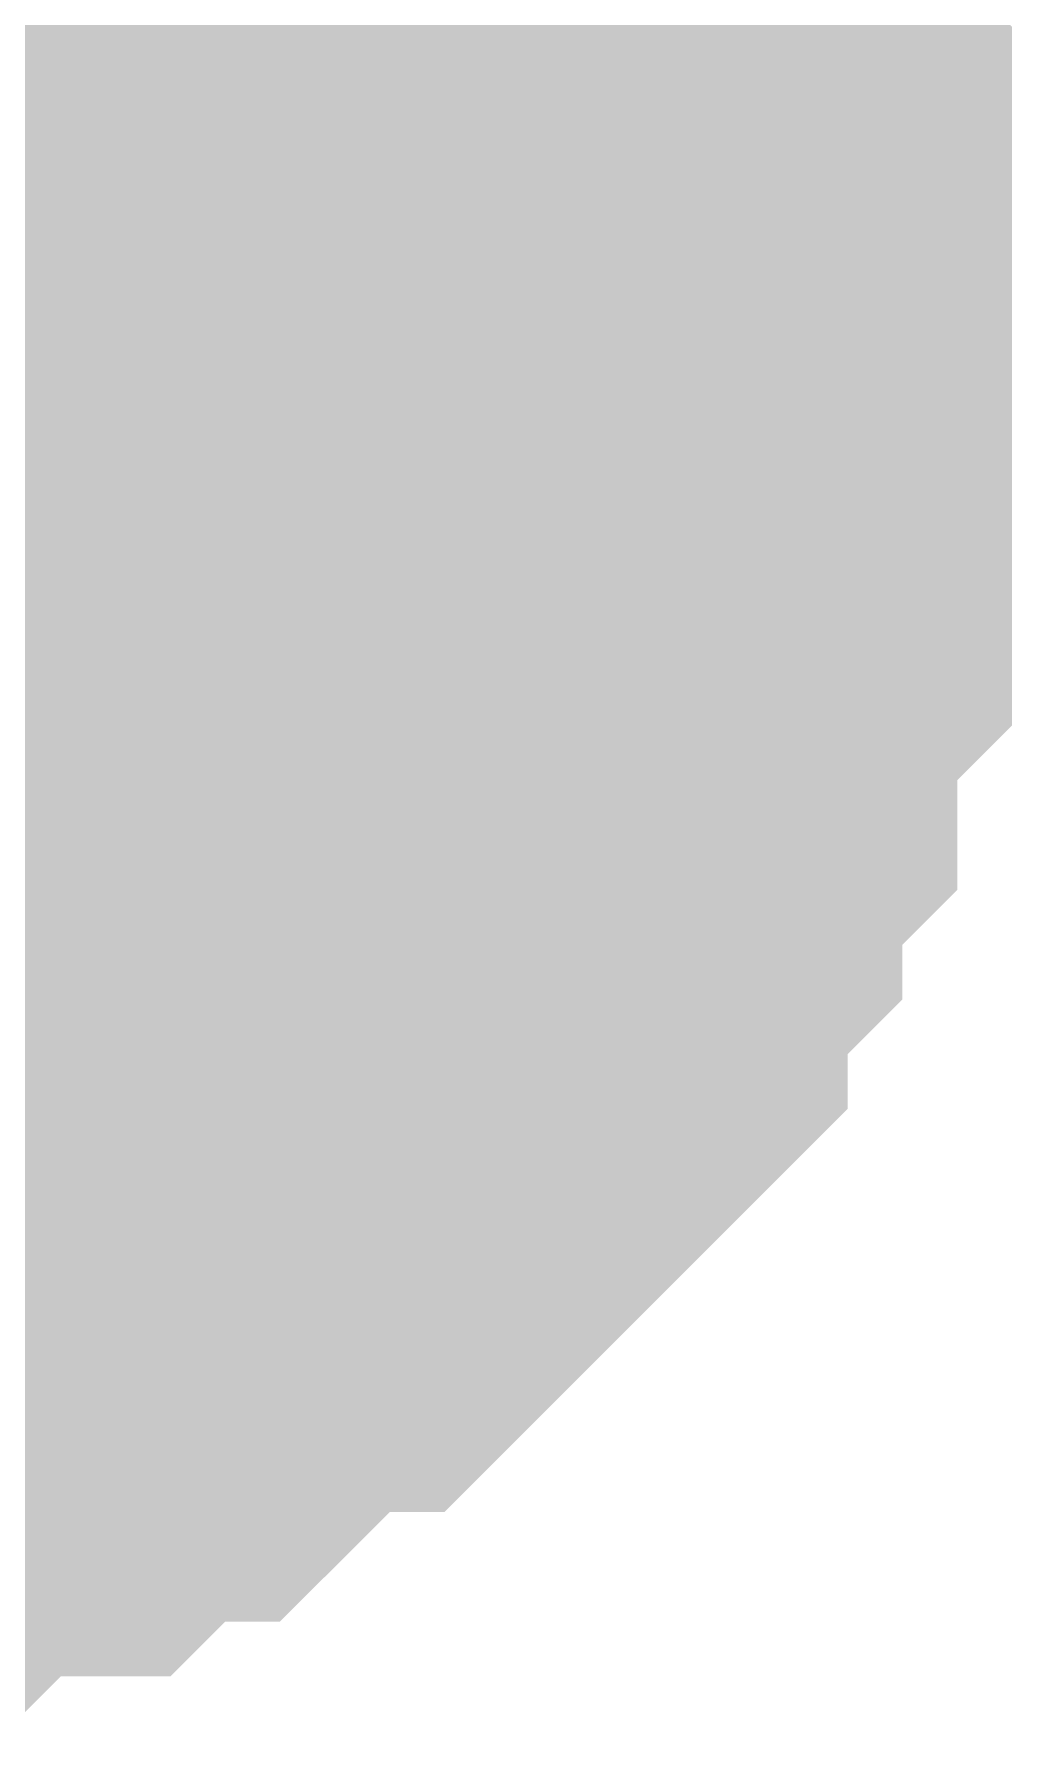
# Model space of a CAD drawing. Header units: inches. Extents: x 0 to 841, y 0 to 594.
# Drawn here: x 600.2 to 600.666, y 194.34 to 195.15 of the extents above; entities that cross this region are included whole.
import ezdxf

# ---------------------------------------------------------------- set-up
doc = ezdxf.new("R2010")
doc.units = ezdxf.units.IN
doc.layers.add('Sheet', color=255, linetype='Continuous')

msp = doc.modelspace()

# ---------------------------------------------------------------- linework, layer by layer
at = {"layer": 'Sheet'}
msp.add_lwpolyline([(599.74602, 195.00001, 0.508, 0.508, 1), (600.25402, 195.00001, 0.508, 0.508, 1)], format="xyseb", close=True, dxfattribs=at)
for points in [[(600.41191, 195.29984, 0.29972, 0.29972, 0), (600.43804, 195.27371, 0.29972, 0.29972, 0), (600.43804, 195.24758, 0.29972, 0.29972, 0), (600.46417, 195.24758, 0.29972, 0.29972, 0), (600.46417, 195.22145, 0.29972, 0.29972, 0), (600.46417, 195.19532, 0.29972, 0.29972, 0), (600.49031, 195.16919, 0.29972, 0.29972, 0), (600.49031, 195.14306, 0.29972, 0.29972, 0), (600.49031, 195.11693, 0.29972, 0.29972, 0), (600.51644, 195.0908, 0.29972, 0.29972, 0), (600.51644, 195.06467, 0.29972, 0.29972, 0), (600.51644, 195.03854, 0.29972, 0.29972, 0), (600.51644, 195.01241, 0.29972, 0.29972, 0), (600.51644, 194.98628, 0.29972, 0.29972, 0)], [(600.41191, 195.29984, 0.29972, 0.29972, 0), (600.43804, 195.27371, 0.29972, 0.29972, 0), (600.43804, 195.24758, 0.29972, 0.29972, 0), (600.46417, 195.24758, 0.29972, 0.29972, 0), (600.46417, 195.22145, 0.29972, 0.29972, 0), (600.46417, 195.19532, 0.29972, 0.29972, 0), (600.49031, 195.16919, 0.29972, 0.29972, 0), (600.49031, 195.14306, 0.29972, 0.29972, 0), (600.49031, 195.11693, 0.29972, 0.29972, 0), (600.51644, 195.0908, 0.29972, 0.29972, 0), (600.51644, 195.06467, 0.29972, 0.29972, 0), (600.51644, 195.03854, 0.29972, 0.29972, 0), (600.51644, 195.01241, 0.29972, 0.29972, 0), (600.51644, 194.98628, 0.29972, 0.29972, 0)], [(600.41191, 195.29984, 0.29972, 0.29972, 0), (600.43804, 195.27371, 0.29972, 0.29972, 0), (600.43804, 195.24758, 0.29972, 0.29972, 0), (600.46417, 195.24758, 0.29972, 0.29972, 0), (600.46417, 195.22145, 0.29972, 0.29972, 0), (600.46417, 195.19532, 0.29972, 0.29972, 0), (600.49031, 195.16919, 0.29972, 0.29972, 0), (600.49031, 195.14306, 0.29972, 0.29972, 0), (600.49031, 195.11693, 0.29972, 0.29972, 0), (600.51644, 195.0908, 0.29972, 0.29972, 0), (600.51644, 195.06467, 0.29972, 0.29972, 0), (600.51644, 195.03854, 0.29972, 0.29972, 0), (600.51644, 195.01241, 0.29972, 0.29972, 0), (600.51644, 194.98628, 0.29972, 0.29972, 0)], [(600.41191, 195.29984, 0.29972, 0.29972, 0), (600.43804, 195.27371, 0.29972, 0.29972, 0), (600.43804, 195.24758, 0.29972, 0.29972, 0), (600.46417, 195.24758, 0.29972, 0.29972, 0), (600.46417, 195.22145, 0.29972, 0.29972, 0), (600.46417, 195.19532, 0.29972, 0.29972, 0), (600.49031, 195.16919, 0.29972, 0.29972, 0), (600.49031, 195.14306, 0.29972, 0.29972, 0), (600.49031, 195.11693, 0.29972, 0.29972, 0), (600.51644, 195.0908, 0.29972, 0.29972, 0), (600.51644, 195.06467, 0.29972, 0.29972, 0), (600.51644, 195.03854, 0.29972, 0.29972, 0), (600.51644, 195.01241, 0.29972, 0.29972, 0), (600.51644, 194.98628, 0.29972, 0.29972, 0)], [(600.41191, 195.29984, 0.29972, 0.29972, 0), (600.43804, 195.27371, 0.29972, 0.29972, 0), (600.43804, 195.24758, 0.29972, 0.29972, 0), (600.46417, 195.24758, 0.29972, 0.29972, 0), (600.46417, 195.22145, 0.29972, 0.29972, 0), (600.46417, 195.19532, 0.29972, 0.29972, 0), (600.49031, 195.16919, 0.29972, 0.29972, 0), (600.49031, 195.14306, 0.29972, 0.29972, 0), (600.49031, 195.11693, 0.29972, 0.29972, 0), (600.51644, 195.0908, 0.29972, 0.29972, 0), (600.51644, 195.06467, 0.29972, 0.29972, 0), (600.51644, 195.03854, 0.29972, 0.29972, 0), (600.51644, 195.01241, 0.29972, 0.29972, 0), (600.51644, 194.98628, 0.29972, 0.29972, 0)], [(600.41191, 195.29984, 0.29972, 0.29972, 0), (600.43804, 195.27371, 0.29972, 0.29972, 0), (600.43804, 195.24758, 0.29972, 0.29972, 0), (600.46417, 195.24758, 0.29972, 0.29972, 0), (600.46417, 195.22145, 0.29972, 0.29972, 0), (600.46417, 195.19532, 0.29972, 0.29972, 0), (600.49031, 195.16919, 0.29972, 0.29972, 0), (600.49031, 195.14306, 0.29972, 0.29972, 0), (600.49031, 195.11693, 0.29972, 0.29972, 0), (600.51644, 195.0908, 0.29972, 0.29972, 0), (600.51644, 195.06467, 0.29972, 0.29972, 0), (600.51644, 195.03854, 0.29972, 0.29972, 0), (600.51644, 195.01241, 0.29972, 0.29972, 0), (600.51644, 194.98628, 0.29972, 0.29972, 0)], [(600.41191, 195.29984, 0.29972, 0.29972, 0), (600.43804, 195.27371, 0.29972, 0.29972, 0), (600.43804, 195.24758, 0.29972, 0.29972, 0), (600.46417, 195.24758, 0.29972, 0.29972, 0), (600.46417, 195.22145, 0.29972, 0.29972, 0), (600.46417, 195.19532, 0.29972, 0.29972, 0), (600.49031, 195.16919, 0.29972, 0.29972, 0), (600.49031, 195.14306, 0.29972, 0.29972, 0), (600.49031, 195.11693, 0.29972, 0.29972, 0), (600.51644, 195.0908, 0.29972, 0.29972, 0), (600.51644, 195.06467, 0.29972, 0.29972, 0), (600.51644, 195.03854, 0.29972, 0.29972, 0), (600.51644, 195.01241, 0.29972, 0.29972, 0), (600.51644, 194.98628, 0.29972, 0.29972, 0)], [(600.46417, 195.22145, 0.09906, 0.09906, 0), (600.46417, 195.19532, 0.09906, 0.09906, 0), (600.49031, 195.16919, 0.09906, 0.09906, 0), (600.49031, 195.14306, 0.09906, 0.09906, 0), (600.49031, 195.11693, 0.09906, 0.09906, 0), (600.51644, 195.0908, 0.09906, 0.09906, 0), (600.51644, 195.06467, 0.09906, 0.09906, 0), (600.51644, 195.03854, 0.09906, 0.09906, 0), (600.51644, 195.01241, 0.09906, 0.09906, 0), (600.51644, 194.98628, 0.09906, 0.09906, 0)], [(600.46417, 195.22145, 0.09906, 0.09906, 0), (600.46417, 195.19532, 0.09906, 0.09906, 0), (600.49031, 195.16919, 0.09906, 0.09906, 0), (600.49031, 195.14306, 0.09906, 0.09906, 0), (600.49031, 195.11693, 0.09906, 0.09906, 0), (600.51644, 195.0908, 0.09906, 0.09906, 0), (600.51644, 195.06467, 0.09906, 0.09906, 0), (600.51644, 195.03854, 0.09906, 0.09906, 0), (600.51644, 195.01241, 0.09906, 0.09906, 0), (600.51644, 194.98628, 0.09906, 0.09906, 0)], [(600.46417, 195.22145, 0.09906, 0.09906, 0), (600.46417, 195.19532, 0.09906, 0.09906, 0), (600.49031, 195.16919, 0.09906, 0.09906, 0), (600.49031, 195.14306, 0.09906, 0.09906, 0), (600.49031, 195.11693, 0.09906, 0.09906, 0), (600.51644, 195.0908, 0.09906, 0.09906, 0), (600.51644, 195.06467, 0.09906, 0.09906, 0), (600.51644, 195.03854, 0.09906, 0.09906, 0), (600.51644, 195.01241, 0.09906, 0.09906, 0), (600.51644, 194.98628, 0.09906, 0.09906, 0)], [(600.46417, 195.22145, 0.09906, 0.09906, 0), (600.46417, 195.19532, 0.09906, 0.09906, 0), (600.49031, 195.16919, 0.09906, 0.09906, 0), (600.49031, 195.14306, 0.09906, 0.09906, 0), (600.49031, 195.11693, 0.09906, 0.09906, 0), (600.51644, 195.0908, 0.09906, 0.09906, 0), (600.51644, 195.06467, 0.09906, 0.09906, 0), (600.51644, 195.03854, 0.09906, 0.09906, 0), (600.51644, 195.01241, 0.09906, 0.09906, 0), (600.51644, 194.98628, 0.09906, 0.09906, 0)], [(600.46417, 195.22145, 0.09906, 0.09906, 0), (600.46417, 195.19532, 0.09906, 0.09906, 0), (600.49031, 195.16919, 0.09906, 0.09906, 0), (600.49031, 195.14306, 0.09906, 0.09906, 0), (600.49031, 195.11693, 0.09906, 0.09906, 0), (600.51644, 195.0908, 0.09906, 0.09906, 0), (600.51644, 195.06467, 0.09906, 0.09906, 0), (600.51644, 195.03854, 0.09906, 0.09906, 0), (600.51644, 195.01241, 0.09906, 0.09906, 0), (600.51644, 194.98628, 0.09906, 0.09906, 0)], [(600.46417, 195.22145, 0.09906, 0.09906, 0), (600.46417, 195.19532, 0.09906, 0.09906, 0), (600.49031, 195.16919, 0.09906, 0.09906, 0), (600.49031, 195.14306, 0.09906, 0.09906, 0), (600.49031, 195.11693, 0.09906, 0.09906, 0), (600.51644, 195.0908, 0.09906, 0.09906, 0), (600.51644, 195.06467, 0.09906, 0.09906, 0), (600.51644, 195.03854, 0.09906, 0.09906, 0), (600.51644, 195.01241, 0.09906, 0.09906, 0), (600.51644, 194.98628, 0.09906, 0.09906, 0)], [(600.46417, 195.22145, 0.09906, 0.09906, 0), (600.46417, 195.19532, 0.09906, 0.09906, 0), (600.49031, 195.16919, 0.09906, 0.09906, 0), (600.49031, 195.14306, 0.09906, 0.09906, 0), (600.49031, 195.11693, 0.09906, 0.09906, 0), (600.51644, 195.0908, 0.09906, 0.09906, 0), (600.51644, 195.06467, 0.09906, 0.09906, 0), (600.51644, 195.03854, 0.09906, 0.09906, 0), (600.51644, 195.01241, 0.09906, 0.09906, 0), (600.51644, 194.98628, 0.09906, 0.09906, 0)], [(600.51644, 194.98628, 0.29972, 0.29972, 0), (600.51644, 194.96014, 0.29972, 0.29972, 0), (600.51644, 194.93401, 0.29972, 0.29972, 0), (600.51644, 194.90788, 0.29972, 0.29972, 0), (600.51644, 194.88175, 0.29972, 0.29972, 0), (600.49031, 194.85562, 0.29972, 0.29972, 0), (600.49031, 194.82949, 0.29972, 0.29972, 0), (600.49031, 194.80336, 0.29972, 0.29972, 0), (600.46417, 194.77723, 0.29972, 0.29972, 0), (600.46417, 194.77723, 0.29972, 0.29972, 0), (600.46417, 194.7511, 0.29972, 0.29972, 0), (600.43804, 194.72497, 0.29972, 0.29972, 0), (600.43804, 194.69884, 0.29972, 0.29972, 0), (600.41191, 194.67271, 0.29972, 0.29972, 0), (600.41191, 194.67271, 0.29972, 0.29972, 0), (600.38578, 194.64658, 0.29972, 0.29972, 0), (600.35965, 194.62045, 0.29972, 0.29972, 0), (600.35965, 194.62045, 0.29972, 0.29972, 0), (600.33352, 194.59432, 0.29972, 0.29972, 0), (600.30739, 194.59432, 0.29972, 0.29972, 0), (600.28126, 194.56819, 0.29972, 0.29972, 0), (600.28126, 194.56819, 0.29972, 0.29972, 0), (600.25513, 194.54206, 0.29972, 0.29972, 0), (600.229, 194.54206, 0.29972, 0.29972, 0), (600.20286, 194.51592, 0.29972, 0.29972, 0), (600.17673, 194.51592, 0.29972, 0.29972, 0), (600.1506, 194.51592, 0.29972, 0.29972, 0), (600.1506, 194.51592, 0.29972, 0.29972, 0), (600.12447, 194.48979, 0.29972, 0.29972, 0), (600.09834, 194.48979, 0.29972, 0.29972, 0), (600.07221, 194.48979, 0.29972, 0.29972, 0), (600.04608, 194.48979, 0.29972, 0.29972, 0)], [(600.51644, 194.98628, 0.29972, 0.29972, 0), (600.51644, 194.96014, 0.29972, 0.29972, 0), (600.51644, 194.93401, 0.29972, 0.29972, 0), (600.51644, 194.90788, 0.29972, 0.29972, 0), (600.51644, 194.88175, 0.29972, 0.29972, 0), (600.49031, 194.85562, 0.29972, 0.29972, 0), (600.49031, 194.82949, 0.29972, 0.29972, 0), (600.49031, 194.80336, 0.29972, 0.29972, 0), (600.46417, 194.77723, 0.29972, 0.29972, 0), (600.46417, 194.77723, 0.29972, 0.29972, 0), (600.46417, 194.7511, 0.29972, 0.29972, 0), (600.43804, 194.72497, 0.29972, 0.29972, 0), (600.43804, 194.69884, 0.29972, 0.29972, 0), (600.41191, 194.67271, 0.29972, 0.29972, 0), (600.41191, 194.67271, 0.29972, 0.29972, 0), (600.38578, 194.64658, 0.29972, 0.29972, 0), (600.35965, 194.62045, 0.29972, 0.29972, 0), (600.35965, 194.62045, 0.29972, 0.29972, 0), (600.33352, 194.59432, 0.29972, 0.29972, 0), (600.30739, 194.59432, 0.29972, 0.29972, 0), (600.28126, 194.56819, 0.29972, 0.29972, 0), (600.28126, 194.56819, 0.29972, 0.29972, 0), (600.25513, 194.54206, 0.29972, 0.29972, 0), (600.229, 194.54206, 0.29972, 0.29972, 0), (600.20286, 194.51592, 0.29972, 0.29972, 0), (600.17673, 194.51592, 0.29972, 0.29972, 0), (600.1506, 194.51592, 0.29972, 0.29972, 0), (600.1506, 194.51592, 0.29972, 0.29972, 0), (600.12447, 194.48979, 0.29972, 0.29972, 0), (600.09834, 194.48979, 0.29972, 0.29972, 0), (600.07221, 194.48979, 0.29972, 0.29972, 0), (600.04608, 194.48979, 0.29972, 0.29972, 0)], [(600.51644, 194.98628, 0.29972, 0.29972, 0), (600.51644, 194.96014, 0.29972, 0.29972, 0), (600.51644, 194.93401, 0.29972, 0.29972, 0), (600.51644, 194.90788, 0.29972, 0.29972, 0), (600.51644, 194.88175, 0.29972, 0.29972, 0), (600.49031, 194.85562, 0.29972, 0.29972, 0), (600.49031, 194.82949, 0.29972, 0.29972, 0), (600.49031, 194.80336, 0.29972, 0.29972, 0), (600.46417, 194.77723, 0.29972, 0.29972, 0), (600.46417, 194.77723, 0.29972, 0.29972, 0), (600.46417, 194.7511, 0.29972, 0.29972, 0), (600.43804, 194.72497, 0.29972, 0.29972, 0), (600.43804, 194.69884, 0.29972, 0.29972, 0), (600.41191, 194.67271, 0.29972, 0.29972, 0), (600.41191, 194.67271, 0.29972, 0.29972, 0), (600.38578, 194.64658, 0.29972, 0.29972, 0), (600.35965, 194.62045, 0.29972, 0.29972, 0), (600.35965, 194.62045, 0.29972, 0.29972, 0), (600.33352, 194.59432, 0.29972, 0.29972, 0), (600.30739, 194.59432, 0.29972, 0.29972, 0), (600.28126, 194.56819, 0.29972, 0.29972, 0), (600.28126, 194.56819, 0.29972, 0.29972, 0), (600.25513, 194.54206, 0.29972, 0.29972, 0), (600.229, 194.54206, 0.29972, 0.29972, 0), (600.20286, 194.51592, 0.29972, 0.29972, 0), (600.17673, 194.51592, 0.29972, 0.29972, 0), (600.1506, 194.51592, 0.29972, 0.29972, 0), (600.1506, 194.51592, 0.29972, 0.29972, 0), (600.12447, 194.48979, 0.29972, 0.29972, 0), (600.09834, 194.48979, 0.29972, 0.29972, 0), (600.07221, 194.48979, 0.29972, 0.29972, 0), (600.04608, 194.48979, 0.29972, 0.29972, 0)], [(600.51644, 194.98628, 0.29972, 0.29972, 0), (600.51644, 194.96014, 0.29972, 0.29972, 0), (600.51644, 194.93401, 0.29972, 0.29972, 0), (600.51644, 194.90788, 0.29972, 0.29972, 0), (600.51644, 194.88175, 0.29972, 0.29972, 0), (600.49031, 194.85562, 0.29972, 0.29972, 0), (600.49031, 194.82949, 0.29972, 0.29972, 0), (600.49031, 194.80336, 0.29972, 0.29972, 0), (600.46417, 194.77723, 0.29972, 0.29972, 0), (600.46417, 194.77723, 0.29972, 0.29972, 0), (600.46417, 194.7511, 0.29972, 0.29972, 0), (600.43804, 194.72497, 0.29972, 0.29972, 0), (600.43804, 194.69884, 0.29972, 0.29972, 0), (600.41191, 194.67271, 0.29972, 0.29972, 0), (600.41191, 194.67271, 0.29972, 0.29972, 0), (600.38578, 194.64658, 0.29972, 0.29972, 0), (600.35965, 194.62045, 0.29972, 0.29972, 0), (600.35965, 194.62045, 0.29972, 0.29972, 0), (600.33352, 194.59432, 0.29972, 0.29972, 0), (600.30739, 194.59432, 0.29972, 0.29972, 0), (600.28126, 194.56819, 0.29972, 0.29972, 0), (600.28126, 194.56819, 0.29972, 0.29972, 0), (600.25513, 194.54206, 0.29972, 0.29972, 0), (600.229, 194.54206, 0.29972, 0.29972, 0), (600.20286, 194.51592, 0.29972, 0.29972, 0), (600.17673, 194.51592, 0.29972, 0.29972, 0), (600.1506, 194.51592, 0.29972, 0.29972, 0), (600.1506, 194.51592, 0.29972, 0.29972, 0), (600.12447, 194.48979, 0.29972, 0.29972, 0), (600.09834, 194.48979, 0.29972, 0.29972, 0), (600.07221, 194.48979, 0.29972, 0.29972, 0), (600.04608, 194.48979, 0.29972, 0.29972, 0)], [(600.51644, 194.98628, 0.29972, 0.29972, 0), (600.51644, 194.96014, 0.29972, 0.29972, 0), (600.51644, 194.93401, 0.29972, 0.29972, 0), (600.51644, 194.90788, 0.29972, 0.29972, 0), (600.51644, 194.88175, 0.29972, 0.29972, 0), (600.49031, 194.85562, 0.29972, 0.29972, 0), (600.49031, 194.82949, 0.29972, 0.29972, 0), (600.49031, 194.80336, 0.29972, 0.29972, 0), (600.46417, 194.77723, 0.29972, 0.29972, 0), (600.46417, 194.77723, 0.29972, 0.29972, 0), (600.46417, 194.7511, 0.29972, 0.29972, 0), (600.43804, 194.72497, 0.29972, 0.29972, 0), (600.43804, 194.69884, 0.29972, 0.29972, 0), (600.41191, 194.67271, 0.29972, 0.29972, 0), (600.41191, 194.67271, 0.29972, 0.29972, 0), (600.38578, 194.64658, 0.29972, 0.29972, 0), (600.35965, 194.62045, 0.29972, 0.29972, 0), (600.35965, 194.62045, 0.29972, 0.29972, 0), (600.33352, 194.59432, 0.29972, 0.29972, 0), (600.30739, 194.59432, 0.29972, 0.29972, 0), (600.28126, 194.56819, 0.29972, 0.29972, 0), (600.28126, 194.56819, 0.29972, 0.29972, 0), (600.25513, 194.54206, 0.29972, 0.29972, 0), (600.229, 194.54206, 0.29972, 0.29972, 0), (600.20286, 194.51592, 0.29972, 0.29972, 0), (600.17673, 194.51592, 0.29972, 0.29972, 0), (600.1506, 194.51592, 0.29972, 0.29972, 0), (600.1506, 194.51592, 0.29972, 0.29972, 0), (600.12447, 194.48979, 0.29972, 0.29972, 0), (600.09834, 194.48979, 0.29972, 0.29972, 0), (600.07221, 194.48979, 0.29972, 0.29972, 0), (600.04608, 194.48979, 0.29972, 0.29972, 0)], [(600.51644, 194.98628, 0.29972, 0.29972, 0), (600.51644, 194.96014, 0.29972, 0.29972, 0), (600.51644, 194.93401, 0.29972, 0.29972, 0), (600.51644, 194.90788, 0.29972, 0.29972, 0), (600.51644, 194.88175, 0.29972, 0.29972, 0), (600.49031, 194.85562, 0.29972, 0.29972, 0), (600.49031, 194.82949, 0.29972, 0.29972, 0), (600.49031, 194.80336, 0.29972, 0.29972, 0), (600.46417, 194.77723, 0.29972, 0.29972, 0), (600.46417, 194.77723, 0.29972, 0.29972, 0), (600.46417, 194.7511, 0.29972, 0.29972, 0), (600.43804, 194.72497, 0.29972, 0.29972, 0), (600.43804, 194.69884, 0.29972, 0.29972, 0), (600.41191, 194.67271, 0.29972, 0.29972, 0), (600.41191, 194.67271, 0.29972, 0.29972, 0), (600.38578, 194.64658, 0.29972, 0.29972, 0), (600.35965, 194.62045, 0.29972, 0.29972, 0), (600.35965, 194.62045, 0.29972, 0.29972, 0), (600.33352, 194.59432, 0.29972, 0.29972, 0), (600.30739, 194.59432, 0.29972, 0.29972, 0), (600.28126, 194.56819, 0.29972, 0.29972, 0), (600.28126, 194.56819, 0.29972, 0.29972, 0), (600.25513, 194.54206, 0.29972, 0.29972, 0), (600.229, 194.54206, 0.29972, 0.29972, 0), (600.20286, 194.51592, 0.29972, 0.29972, 0), (600.17673, 194.51592, 0.29972, 0.29972, 0), (600.1506, 194.51592, 0.29972, 0.29972, 0), (600.1506, 194.51592, 0.29972, 0.29972, 0), (600.12447, 194.48979, 0.29972, 0.29972, 0), (600.09834, 194.48979, 0.29972, 0.29972, 0), (600.07221, 194.48979, 0.29972, 0.29972, 0), (600.04608, 194.48979, 0.29972, 0.29972, 0)], [(600.51644, 194.98628, 0.29972, 0.29972, 0), (600.51644, 194.96014, 0.29972, 0.29972, 0), (600.51644, 194.93401, 0.29972, 0.29972, 0), (600.51644, 194.90788, 0.29972, 0.29972, 0), (600.51644, 194.88175, 0.29972, 0.29972, 0), (600.49031, 194.85562, 0.29972, 0.29972, 0), (600.49031, 194.82949, 0.29972, 0.29972, 0), (600.49031, 194.80336, 0.29972, 0.29972, 0), (600.46417, 194.77723, 0.29972, 0.29972, 0), (600.46417, 194.77723, 0.29972, 0.29972, 0), (600.46417, 194.7511, 0.29972, 0.29972, 0), (600.43804, 194.72497, 0.29972, 0.29972, 0), (600.43804, 194.69884, 0.29972, 0.29972, 0), (600.41191, 194.67271, 0.29972, 0.29972, 0), (600.41191, 194.67271, 0.29972, 0.29972, 0), (600.38578, 194.64658, 0.29972, 0.29972, 0), (600.35965, 194.62045, 0.29972, 0.29972, 0), (600.35965, 194.62045, 0.29972, 0.29972, 0), (600.33352, 194.59432, 0.29972, 0.29972, 0), (600.30739, 194.59432, 0.29972, 0.29972, 0), (600.28126, 194.56819, 0.29972, 0.29972, 0), (600.28126, 194.56819, 0.29972, 0.29972, 0), (600.25513, 194.54206, 0.29972, 0.29972, 0), (600.229, 194.54206, 0.29972, 0.29972, 0), (600.20286, 194.51592, 0.29972, 0.29972, 0), (600.17673, 194.51592, 0.29972, 0.29972, 0), (600.1506, 194.51592, 0.29972, 0.29972, 0), (600.1506, 194.51592, 0.29972, 0.29972, 0), (600.12447, 194.48979, 0.29972, 0.29972, 0), (600.09834, 194.48979, 0.29972, 0.29972, 0), (600.07221, 194.48979, 0.29972, 0.29972, 0), (600.04608, 194.48979, 0.29972, 0.29972, 0)], [(600.51644, 194.98628, 0.29972, 0.29972, 0), (600.51644, 194.98628, 0.29972, 0.29972, 0), (600.51644, 194.98628, 0.29972, 0.29972, 0), (600.51644, 194.98628, 0.29972, 0.29972, 0), (600.51644, 194.98628, 0.29972, 0.29972, 0), (600.51644, 194.98628, 0.29972, 0.29972, 0), (600.51644, 194.98628, 0.29972, 0.29972, 0), (600.51644, 194.98628, 0.29972, 0.29972, 0), (600.51644, 194.98628, 0.29972, 0.29972, 0), (600.51644, 194.98628, 0.29972, 0.29972, 0), (600.51644, 194.98628, 0.29972, 0.29972, 0), (600.51644, 194.98628, 0.29972, 0.29972, 0), (600.51644, 194.98628, 0.29972, 0.29972, 0), (600.51644, 194.98628, 0.29972, 0.29972, 0), (600.51644, 194.98628, 0.29972, 0.29972, 0), (600.51644, 194.98628, 0.29972, 0.29972, 0), (600.51644, 194.98628, 0.29972, 0.29972, 0), (600.51644, 194.98628, 0.29972, 0.29972, 0), (600.51644, 194.98628, 0.29972, 0.29972, 0), (600.51644, 194.98628, 0.29972, 0.29972, 0), (600.51644, 194.98628, 0.29972, 0.29972, 0), (600.51644, 194.98628, 0.29972, 0.29972, 0), (600.51644, 194.98628, 0.29972, 0.29972, 0), (600.51644, 194.98628, 0.29972, 0.29972, 0), (600.51644, 194.98628, 0.29972, 0.29972, 0), (600.51644, 194.98628, 0.29972, 0.29972, 0), (600.51644, 194.98628, 0.29972, 0.29972, 0), (600.51644, 194.98628, 0.29972, 0.29972, 0), (600.51644, 194.98628, 0.29972, 0.29972, 0), (600.51644, 194.98628, 0.29972, 0.29972, 0), (600.51644, 194.98628, 0.29972, 0.29972, 0), (600.51644, 194.98628, 0.29972, 0.29972, 0), (600.51644, 194.98628, 0.29972, 0.29972, 0)], [(600.51644, 194.98628, 0.29972, 0.29972, 0), (600.51644, 194.98628, 0.29972, 0.29972, 0)], [(600.51644, 194.98628, 0.29972, 0.29972, 0), (600.51644, 194.98628, 0.29972, 0.29972, 0), (600.51644, 194.98628, 0.29972, 0.29972, 0), (600.51644, 194.98628, 0.29972, 0.29972, 0), (600.51644, 194.98628, 0.29972, 0.29972, 0), (600.51644, 194.98628, 0.29972, 0.29972, 0), (600.51644, 194.98628, 0.29972, 0.29972, 0), (600.51644, 194.98628, 0.29972, 0.29972, 0), (600.51644, 194.98628, 0.29972, 0.29972, 0), (600.51644, 194.98628, 0.29972, 0.29972, 0), (600.51644, 194.98628, 0.29972, 0.29972, 0), (600.51644, 194.98628, 0.29972, 0.29972, 0), (600.51644, 194.98628, 0.29972, 0.29972, 0), (600.51644, 194.98628, 0.29972, 0.29972, 0), (600.51644, 194.98628, 0.29972, 0.29972, 0), (600.51644, 194.98628, 0.29972, 0.29972, 0), (600.51644, 194.98628, 0.29972, 0.29972, 0), (600.51644, 194.98628, 0.29972, 0.29972, 0), (600.51644, 194.98628, 0.29972, 0.29972, 0), (600.51644, 194.98628, 0.29972, 0.29972, 0), (600.51644, 194.98628, 0.29972, 0.29972, 0), (600.51644, 194.98628, 0.29972, 0.29972, 0), (600.51644, 194.98628, 0.29972, 0.29972, 0), (600.51644, 194.98628, 0.29972, 0.29972, 0), (600.51644, 194.98628, 0.29972, 0.29972, 0), (600.51644, 194.98628, 0.29972, 0.29972, 0), (600.51644, 194.98628, 0.29972, 0.29972, 0), (600.51644, 194.98628, 0.29972, 0.29972, 0), (600.51644, 194.98628, 0.29972, 0.29972, 0), (600.51644, 194.98628, 0.29972, 0.29972, 0), (600.51644, 194.98628, 0.29972, 0.29972, 0), (600.51644, 194.98628, 0.29972, 0.29972, 0), (600.51644, 194.98628, 0.29972, 0.29972, 0)], [(600.51644, 194.98628, 0.29972, 0.29972, 0), (600.51644, 194.98628, 0.29972, 0.29972, 0)], [(600.51644, 194.98628, 0.29972, 0.29972, 0), (600.51644, 194.98628, 0.29972, 0.29972, 0), (600.51644, 194.98628, 0.29972, 0.29972, 0), (600.51644, 194.98628, 0.29972, 0.29972, 0), (600.51644, 194.98628, 0.29972, 0.29972, 0), (600.51644, 194.98628, 0.29972, 0.29972, 0), (600.51644, 194.98628, 0.29972, 0.29972, 0), (600.51644, 194.98628, 0.29972, 0.29972, 0), (600.51644, 194.98628, 0.29972, 0.29972, 0), (600.51644, 194.98628, 0.29972, 0.29972, 0), (600.51644, 194.98628, 0.29972, 0.29972, 0), (600.51644, 194.98628, 0.29972, 0.29972, 0), (600.51644, 194.98628, 0.29972, 0.29972, 0), (600.51644, 194.98628, 0.29972, 0.29972, 0), (600.51644, 194.98628, 0.29972, 0.29972, 0), (600.51644, 194.98628, 0.29972, 0.29972, 0), (600.51644, 194.98628, 0.29972, 0.29972, 0), (600.51644, 194.98628, 0.29972, 0.29972, 0), (600.51644, 194.98628, 0.29972, 0.29972, 0), (600.51644, 194.98628, 0.29972, 0.29972, 0), (600.51644, 194.98628, 0.29972, 0.29972, 0), (600.51644, 194.98628, 0.29972, 0.29972, 0), (600.51644, 194.98628, 0.29972, 0.29972, 0), (600.51644, 194.98628, 0.29972, 0.29972, 0), (600.51644, 194.98628, 0.29972, 0.29972, 0), (600.51644, 194.98628, 0.29972, 0.29972, 0), (600.51644, 194.98628, 0.29972, 0.29972, 0), (600.51644, 194.98628, 0.29972, 0.29972, 0), (600.51644, 194.98628, 0.29972, 0.29972, 0), (600.51644, 194.98628, 0.29972, 0.29972, 0), (600.51644, 194.98628, 0.29972, 0.29972, 0), (600.51644, 194.98628, 0.29972, 0.29972, 0), (600.51644, 194.98628, 0.29972, 0.29972, 0)], [(600.51644, 194.98628, 0.29972, 0.29972, 0), (600.51644, 194.98628, 0.29972, 0.29972, 0)], [(600.51644, 194.98628, 0.29972, 0.29972, 0), (600.51644, 194.98628, 0.29972, 0.29972, 0), (600.51644, 194.98628, 0.29972, 0.29972, 0), (600.51644, 194.98628, 0.29972, 0.29972, 0), (600.51644, 194.98628, 0.29972, 0.29972, 0), (600.51644, 194.98628, 0.29972, 0.29972, 0), (600.51644, 194.98628, 0.29972, 0.29972, 0), (600.51644, 194.98628, 0.29972, 0.29972, 0), (600.51644, 194.98628, 0.29972, 0.29972, 0), (600.51644, 194.98628, 0.29972, 0.29972, 0), (600.51644, 194.98628, 0.29972, 0.29972, 0), (600.51644, 194.98628, 0.29972, 0.29972, 0), (600.51644, 194.98628, 0.29972, 0.29972, 0), (600.51644, 194.98628, 0.29972, 0.29972, 0), (600.51644, 194.98628, 0.29972, 0.29972, 0), (600.51644, 194.98628, 0.29972, 0.29972, 0), (600.51644, 194.98628, 0.29972, 0.29972, 0), (600.51644, 194.98628, 0.29972, 0.29972, 0), (600.51644, 194.98628, 0.29972, 0.29972, 0), (600.51644, 194.98628, 0.29972, 0.29972, 0), (600.51644, 194.98628, 0.29972, 0.29972, 0), (600.51644, 194.98628, 0.29972, 0.29972, 0), (600.51644, 194.98628, 0.29972, 0.29972, 0), (600.51644, 194.98628, 0.29972, 0.29972, 0), (600.51644, 194.98628, 0.29972, 0.29972, 0), (600.51644, 194.98628, 0.29972, 0.29972, 0), (600.51644, 194.98628, 0.29972, 0.29972, 0), (600.51644, 194.98628, 0.29972, 0.29972, 0), (600.51644, 194.98628, 0.29972, 0.29972, 0), (600.51644, 194.98628, 0.29972, 0.29972, 0), (600.51644, 194.98628, 0.29972, 0.29972, 0), (600.51644, 194.98628, 0.29972, 0.29972, 0), (600.51644, 194.98628, 0.29972, 0.29972, 0)], [(600.51644, 194.98628, 0.29972, 0.29972, 0), (600.51644, 194.98628, 0.29972, 0.29972, 0)], [(600.51644, 194.98628, 0.29972, 0.29972, 0), (600.51644, 194.98628, 0.29972, 0.29972, 0), (600.51644, 194.98628, 0.29972, 0.29972, 0), (600.51644, 194.98628, 0.29972, 0.29972, 0), (600.51644, 194.98628, 0.29972, 0.29972, 0), (600.51644, 194.98628, 0.29972, 0.29972, 0), (600.51644, 194.98628, 0.29972, 0.29972, 0), (600.51644, 194.98628, 0.29972, 0.29972, 0), (600.51644, 194.98628, 0.29972, 0.29972, 0), (600.51644, 194.98628, 0.29972, 0.29972, 0), (600.51644, 194.98628, 0.29972, 0.29972, 0), (600.51644, 194.98628, 0.29972, 0.29972, 0), (600.51644, 194.98628, 0.29972, 0.29972, 0), (600.51644, 194.98628, 0.29972, 0.29972, 0), (600.51644, 194.98628, 0.29972, 0.29972, 0), (600.51644, 194.98628, 0.29972, 0.29972, 0), (600.51644, 194.98628, 0.29972, 0.29972, 0), (600.51644, 194.98628, 0.29972, 0.29972, 0), (600.51644, 194.98628, 0.29972, 0.29972, 0), (600.51644, 194.98628, 0.29972, 0.29972, 0), (600.51644, 194.98628, 0.29972, 0.29972, 0), (600.51644, 194.98628, 0.29972, 0.29972, 0), (600.51644, 194.98628, 0.29972, 0.29972, 0), (600.51644, 194.98628, 0.29972, 0.29972, 0), (600.51644, 194.98628, 0.29972, 0.29972, 0), (600.51644, 194.98628, 0.29972, 0.29972, 0), (600.51644, 194.98628, 0.29972, 0.29972, 0), (600.51644, 194.98628, 0.29972, 0.29972, 0), (600.51644, 194.98628, 0.29972, 0.29972, 0), (600.51644, 194.98628, 0.29972, 0.29972, 0), (600.51644, 194.98628, 0.29972, 0.29972, 0), (600.51644, 194.98628, 0.29972, 0.29972, 0), (600.51644, 194.98628, 0.29972, 0.29972, 0)], [(600.51644, 194.98628, 0.29972, 0.29972, 0), (600.51644, 194.98628, 0.29972, 0.29972, 0)], [(600.51644, 194.98628, 0.29972, 0.29972, 0), (600.51644, 194.98628, 0.29972, 0.29972, 0), (600.51644, 194.98628, 0.29972, 0.29972, 0), (600.51644, 194.98628, 0.29972, 0.29972, 0), (600.51644, 194.98628, 0.29972, 0.29972, 0), (600.51644, 194.98628, 0.29972, 0.29972, 0), (600.51644, 194.98628, 0.29972, 0.29972, 0), (600.51644, 194.98628, 0.29972, 0.29972, 0), (600.51644, 194.98628, 0.29972, 0.29972, 0), (600.51644, 194.98628, 0.29972, 0.29972, 0), (600.51644, 194.98628, 0.29972, 0.29972, 0), (600.51644, 194.98628, 0.29972, 0.29972, 0), (600.51644, 194.98628, 0.29972, 0.29972, 0), (600.51644, 194.98628, 0.29972, 0.29972, 0), (600.51644, 194.98628, 0.29972, 0.29972, 0), (600.51644, 194.98628, 0.29972, 0.29972, 0), (600.51644, 194.98628, 0.29972, 0.29972, 0), (600.51644, 194.98628, 0.29972, 0.29972, 0), (600.51644, 194.98628, 0.29972, 0.29972, 0), (600.51644, 194.98628, 0.29972, 0.29972, 0), (600.51644, 194.98628, 0.29972, 0.29972, 0), (600.51644, 194.98628, 0.29972, 0.29972, 0), (600.51644, 194.98628, 0.29972, 0.29972, 0), (600.51644, 194.98628, 0.29972, 0.29972, 0), (600.51644, 194.98628, 0.29972, 0.29972, 0), (600.51644, 194.98628, 0.29972, 0.29972, 0), (600.51644, 194.98628, 0.29972, 0.29972, 0), (600.51644, 194.98628, 0.29972, 0.29972, 0), (600.51644, 194.98628, 0.29972, 0.29972, 0), (600.51644, 194.98628, 0.29972, 0.29972, 0), (600.51644, 194.98628, 0.29972, 0.29972, 0), (600.51644, 194.98628, 0.29972, 0.29972, 0), (600.51644, 194.98628, 0.29972, 0.29972, 0)], [(600.51644, 194.98628, 0.29972, 0.29972, 0), (600.51644, 194.98628, 0.29972, 0.29972, 0)], [(600.51644, 194.98628, 0.29972, 0.29972, 0), (600.51644, 194.98628, 0.29972, 0.29972, 0), (600.51644, 194.98628, 0.29972, 0.29972, 0), (600.51644, 194.98628, 0.29972, 0.29972, 0), (600.51644, 194.98628, 0.29972, 0.29972, 0), (600.51644, 194.98628, 0.29972, 0.29972, 0), (600.51644, 194.98628, 0.29972, 0.29972, 0), (600.51644, 194.98628, 0.29972, 0.29972, 0), (600.51644, 194.98628, 0.29972, 0.29972, 0), (600.51644, 194.98628, 0.29972, 0.29972, 0), (600.51644, 194.98628, 0.29972, 0.29972, 0), (600.51644, 194.98628, 0.29972, 0.29972, 0), (600.51644, 194.98628, 0.29972, 0.29972, 0), (600.51644, 194.98628, 0.29972, 0.29972, 0), (600.51644, 194.98628, 0.29972, 0.29972, 0), (600.51644, 194.98628, 0.29972, 0.29972, 0), (600.51644, 194.98628, 0.29972, 0.29972, 0), (600.51644, 194.98628, 0.29972, 0.29972, 0), (600.51644, 194.98628, 0.29972, 0.29972, 0), (600.51644, 194.98628, 0.29972, 0.29972, 0), (600.51644, 194.98628, 0.29972, 0.29972, 0), (600.51644, 194.98628, 0.29972, 0.29972, 0), (600.51644, 194.98628, 0.29972, 0.29972, 0), (600.51644, 194.98628, 0.29972, 0.29972, 0), (600.51644, 194.98628, 0.29972, 0.29972, 0), (600.51644, 194.98628, 0.29972, 0.29972, 0), (600.51644, 194.98628, 0.29972, 0.29972, 0), (600.51644, 194.98628, 0.29972, 0.29972, 0), (600.51644, 194.98628, 0.29972, 0.29972, 0), (600.51644, 194.98628, 0.29972, 0.29972, 0), (600.51644, 194.98628, 0.29972, 0.29972, 0), (600.51644, 194.98628, 0.29972, 0.29972, 0), (600.51644, 194.98628, 0.29972, 0.29972, 0)], [(600.51644, 194.98628, 0.29972, 0.29972, 0), (600.51644, 194.98628, 0.29972, 0.29972, 0)], [(600.51644, 194.98628, 0.09906, 0.09906, 0), (600.51644, 194.96014, 0.09906, 0.09906, 0), (600.51644, 194.93401, 0.09906, 0.09906, 0), (600.51644, 194.90788, 0.09906, 0.09906, 0), (600.51644, 194.88175, 0.09906, 0.09906, 0), (600.49031, 194.85562, 0.09906, 0.09906, 0), (600.49031, 194.82949, 0.09906, 0.09906, 0), (600.49031, 194.80336, 0.09906, 0.09906, 0), (600.46417, 194.77723, 0.09906, 0.09906, 0), (600.46417, 194.77723, 0.09906, 0.09906, 0), (600.46417, 194.7511, 0.09906, 0.09906, 0), (600.43804, 194.72497, 0.09906, 0.09906, 0), (600.43804, 194.69884, 0.09906, 0.09906, 0), (600.41191, 194.67271, 0.09906, 0.09906, 0), (600.41191, 194.67271, 0.09906, 0.09906, 0), (600.38578, 194.64658, 0.09906, 0.09906, 0), (600.35965, 194.62045, 0.09906, 0.09906, 0), (600.35965, 194.62045, 0.09906, 0.09906, 0), (600.33352, 194.59432, 0.09906, 0.09906, 0), (600.30739, 194.59432, 0.09906, 0.09906, 0), (600.28126, 194.56819, 0.09906, 0.09906, 0), (600.28126, 194.56819, 0.09906, 0.09906, 0), (600.25513, 194.54206, 0.09906, 0.09906, 0), (600.229, 194.54206, 0.09906, 0.09906, 0), (600.20286, 194.51592, 0.09906, 0.09906, 0), (600.17673, 194.51592, 0.09906, 0.09906, 0), (600.1506, 194.51592, 0.09906, 0.09906, 0), (600.1506, 194.51592, 0.09906, 0.09906, 0), (600.12447, 194.48979, 0.09906, 0.09906, 0)], [(600.51644, 194.98628, 0.09906, 0.09906, 0), (600.51644, 194.96014, 0.09906, 0.09906, 0), (600.51644, 194.93401, 0.09906, 0.09906, 0), (600.51644, 194.90788, 0.09906, 0.09906, 0), (600.51644, 194.88175, 0.09906, 0.09906, 0), (600.49031, 194.85562, 0.09906, 0.09906, 0), (600.49031, 194.82949, 0.09906, 0.09906, 0), (600.49031, 194.80336, 0.09906, 0.09906, 0), (600.46417, 194.77723, 0.09906, 0.09906, 0), (600.46417, 194.77723, 0.09906, 0.09906, 0), (600.46417, 194.7511, 0.09906, 0.09906, 0), (600.43804, 194.72497, 0.09906, 0.09906, 0), (600.43804, 194.69884, 0.09906, 0.09906, 0), (600.41191, 194.67271, 0.09906, 0.09906, 0), (600.41191, 194.67271, 0.09906, 0.09906, 0), (600.38578, 194.64658, 0.09906, 0.09906, 0), (600.35965, 194.62045, 0.09906, 0.09906, 0), (600.35965, 194.62045, 0.09906, 0.09906, 0), (600.33352, 194.59432, 0.09906, 0.09906, 0), (600.30739, 194.59432, 0.09906, 0.09906, 0), (600.28126, 194.56819, 0.09906, 0.09906, 0), (600.28126, 194.56819, 0.09906, 0.09906, 0), (600.25513, 194.54206, 0.09906, 0.09906, 0), (600.229, 194.54206, 0.09906, 0.09906, 0), (600.20286, 194.51592, 0.09906, 0.09906, 0), (600.17673, 194.51592, 0.09906, 0.09906, 0), (600.1506, 194.51592, 0.09906, 0.09906, 0), (600.1506, 194.51592, 0.09906, 0.09906, 0), (600.12447, 194.48979, 0.09906, 0.09906, 0)], [(600.51644, 194.98628, 0.09906, 0.09906, 0), (600.51644, 194.96014, 0.09906, 0.09906, 0), (600.51644, 194.93401, 0.09906, 0.09906, 0), (600.51644, 194.90788, 0.09906, 0.09906, 0), (600.51644, 194.88175, 0.09906, 0.09906, 0), (600.49031, 194.85562, 0.09906, 0.09906, 0), (600.49031, 194.82949, 0.09906, 0.09906, 0), (600.49031, 194.80336, 0.09906, 0.09906, 0), (600.46417, 194.77723, 0.09906, 0.09906, 0), (600.46417, 194.77723, 0.09906, 0.09906, 0), (600.46417, 194.7511, 0.09906, 0.09906, 0), (600.43804, 194.72497, 0.09906, 0.09906, 0), (600.43804, 194.69884, 0.09906, 0.09906, 0), (600.41191, 194.67271, 0.09906, 0.09906, 0), (600.41191, 194.67271, 0.09906, 0.09906, 0), (600.38578, 194.64658, 0.09906, 0.09906, 0), (600.35965, 194.62045, 0.09906, 0.09906, 0), (600.35965, 194.62045, 0.09906, 0.09906, 0), (600.33352, 194.59432, 0.09906, 0.09906, 0), (600.30739, 194.59432, 0.09906, 0.09906, 0), (600.28126, 194.56819, 0.09906, 0.09906, 0), (600.28126, 194.56819, 0.09906, 0.09906, 0), (600.25513, 194.54206, 0.09906, 0.09906, 0), (600.229, 194.54206, 0.09906, 0.09906, 0), (600.20286, 194.51592, 0.09906, 0.09906, 0), (600.17673, 194.51592, 0.09906, 0.09906, 0), (600.1506, 194.51592, 0.09906, 0.09906, 0), (600.1506, 194.51592, 0.09906, 0.09906, 0), (600.12447, 194.48979, 0.09906, 0.09906, 0)], [(600.51644, 194.98628, 0.09906, 0.09906, 0), (600.51644, 194.96014, 0.09906, 0.09906, 0), (600.51644, 194.93401, 0.09906, 0.09906, 0), (600.51644, 194.90788, 0.09906, 0.09906, 0), (600.51644, 194.88175, 0.09906, 0.09906, 0), (600.49031, 194.85562, 0.09906, 0.09906, 0), (600.49031, 194.82949, 0.09906, 0.09906, 0), (600.49031, 194.80336, 0.09906, 0.09906, 0), (600.46417, 194.77723, 0.09906, 0.09906, 0), (600.46417, 194.77723, 0.09906, 0.09906, 0), (600.46417, 194.7511, 0.09906, 0.09906, 0), (600.43804, 194.72497, 0.09906, 0.09906, 0), (600.43804, 194.69884, 0.09906, 0.09906, 0), (600.41191, 194.67271, 0.09906, 0.09906, 0), (600.41191, 194.67271, 0.09906, 0.09906, 0), (600.38578, 194.64658, 0.09906, 0.09906, 0), (600.35965, 194.62045, 0.09906, 0.09906, 0), (600.35965, 194.62045, 0.09906, 0.09906, 0), (600.33352, 194.59432, 0.09906, 0.09906, 0), (600.30739, 194.59432, 0.09906, 0.09906, 0), (600.28126, 194.56819, 0.09906, 0.09906, 0), (600.28126, 194.56819, 0.09906, 0.09906, 0), (600.25513, 194.54206, 0.09906, 0.09906, 0), (600.229, 194.54206, 0.09906, 0.09906, 0), (600.20286, 194.51592, 0.09906, 0.09906, 0), (600.17673, 194.51592, 0.09906, 0.09906, 0), (600.1506, 194.51592, 0.09906, 0.09906, 0), (600.1506, 194.51592, 0.09906, 0.09906, 0), (600.12447, 194.48979, 0.09906, 0.09906, 0)], [(600.51644, 194.98628, 0.09906, 0.09906, 0), (600.51644, 194.96014, 0.09906, 0.09906, 0), (600.51644, 194.93401, 0.09906, 0.09906, 0), (600.51644, 194.90788, 0.09906, 0.09906, 0), (600.51644, 194.88175, 0.09906, 0.09906, 0), (600.49031, 194.85562, 0.09906, 0.09906, 0), (600.49031, 194.82949, 0.09906, 0.09906, 0), (600.49031, 194.80336, 0.09906, 0.09906, 0), (600.46417, 194.77723, 0.09906, 0.09906, 0), (600.46417, 194.77723, 0.09906, 0.09906, 0), (600.46417, 194.7511, 0.09906, 0.09906, 0), (600.43804, 194.72497, 0.09906, 0.09906, 0), (600.43804, 194.69884, 0.09906, 0.09906, 0), (600.41191, 194.67271, 0.09906, 0.09906, 0), (600.41191, 194.67271, 0.09906, 0.09906, 0), (600.38578, 194.64658, 0.09906, 0.09906, 0), (600.35965, 194.62045, 0.09906, 0.09906, 0), (600.35965, 194.62045, 0.09906, 0.09906, 0), (600.33352, 194.59432, 0.09906, 0.09906, 0), (600.30739, 194.59432, 0.09906, 0.09906, 0), (600.28126, 194.56819, 0.09906, 0.09906, 0), (600.28126, 194.56819, 0.09906, 0.09906, 0), (600.25513, 194.54206, 0.09906, 0.09906, 0), (600.229, 194.54206, 0.09906, 0.09906, 0), (600.20286, 194.51592, 0.09906, 0.09906, 0), (600.17673, 194.51592, 0.09906, 0.09906, 0), (600.1506, 194.51592, 0.09906, 0.09906, 0), (600.1506, 194.51592, 0.09906, 0.09906, 0), (600.12447, 194.48979, 0.09906, 0.09906, 0)], [(600.51644, 194.98628, 0.09906, 0.09906, 0), (600.51644, 194.96014, 0.09906, 0.09906, 0), (600.51644, 194.93401, 0.09906, 0.09906, 0), (600.51644, 194.90788, 0.09906, 0.09906, 0), (600.51644, 194.88175, 0.09906, 0.09906, 0), (600.49031, 194.85562, 0.09906, 0.09906, 0), (600.49031, 194.82949, 0.09906, 0.09906, 0), (600.49031, 194.80336, 0.09906, 0.09906, 0), (600.46417, 194.77723, 0.09906, 0.09906, 0), (600.46417, 194.77723, 0.09906, 0.09906, 0), (600.46417, 194.7511, 0.09906, 0.09906, 0), (600.43804, 194.72497, 0.09906, 0.09906, 0), (600.43804, 194.69884, 0.09906, 0.09906, 0), (600.41191, 194.67271, 0.09906, 0.09906, 0), (600.41191, 194.67271, 0.09906, 0.09906, 0), (600.38578, 194.64658, 0.09906, 0.09906, 0), (600.35965, 194.62045, 0.09906, 0.09906, 0), (600.35965, 194.62045, 0.09906, 0.09906, 0), (600.33352, 194.59432, 0.09906, 0.09906, 0), (600.30739, 194.59432, 0.09906, 0.09906, 0), (600.28126, 194.56819, 0.09906, 0.09906, 0), (600.28126, 194.56819, 0.09906, 0.09906, 0), (600.25513, 194.54206, 0.09906, 0.09906, 0), (600.229, 194.54206, 0.09906, 0.09906, 0), (600.20286, 194.51592, 0.09906, 0.09906, 0), (600.17673, 194.51592, 0.09906, 0.09906, 0), (600.1506, 194.51592, 0.09906, 0.09906, 0), (600.1506, 194.51592, 0.09906, 0.09906, 0), (600.12447, 194.48979, 0.09906, 0.09906, 0)], [(600.51644, 194.98628, 0.09906, 0.09906, 0), (600.51644, 194.96014, 0.09906, 0.09906, 0), (600.51644, 194.93401, 0.09906, 0.09906, 0), (600.51644, 194.90788, 0.09906, 0.09906, 0), (600.51644, 194.88175, 0.09906, 0.09906, 0), (600.49031, 194.85562, 0.09906, 0.09906, 0), (600.49031, 194.82949, 0.09906, 0.09906, 0), (600.49031, 194.80336, 0.09906, 0.09906, 0), (600.46417, 194.77723, 0.09906, 0.09906, 0), (600.46417, 194.77723, 0.09906, 0.09906, 0), (600.46417, 194.7511, 0.09906, 0.09906, 0), (600.43804, 194.72497, 0.09906, 0.09906, 0), (600.43804, 194.69884, 0.09906, 0.09906, 0), (600.41191, 194.67271, 0.09906, 0.09906, 0), (600.41191, 194.67271, 0.09906, 0.09906, 0), (600.38578, 194.64658, 0.09906, 0.09906, 0), (600.35965, 194.62045, 0.09906, 0.09906, 0), (600.35965, 194.62045, 0.09906, 0.09906, 0), (600.33352, 194.59432, 0.09906, 0.09906, 0), (600.30739, 194.59432, 0.09906, 0.09906, 0), (600.28126, 194.56819, 0.09906, 0.09906, 0), (600.28126, 194.56819, 0.09906, 0.09906, 0), (600.25513, 194.54206, 0.09906, 0.09906, 0), (600.229, 194.54206, 0.09906, 0.09906, 0), (600.20286, 194.51592, 0.09906, 0.09906, 0), (600.17673, 194.51592, 0.09906, 0.09906, 0), (600.1506, 194.51592, 0.09906, 0.09906, 0), (600.1506, 194.51592, 0.09906, 0.09906, 0), (600.12447, 194.48979, 0.09906, 0.09906, 0)], [(600.51644, 194.98628, 0.09906, 0.09906, 0), (600.51644, 194.98628, 0.09906, 0.09906, 0), (600.51644, 194.98628, 0.09906, 0.09906, 0), (600.51644, 194.98628, 0.09906, 0.09906, 0), (600.51644, 194.98628, 0.09906, 0.09906, 0), (600.51644, 194.98628, 0.09906, 0.09906, 0), (600.51644, 194.98628, 0.09906, 0.09906, 0), (600.51644, 194.98628, 0.09906, 0.09906, 0), (600.51644, 194.98628, 0.09906, 0.09906, 0), (600.51644, 194.98628, 0.09906, 0.09906, 0), (600.51644, 194.98628, 0.09906, 0.09906, 0), (600.51644, 194.98628, 0.09906, 0.09906, 0), (600.51644, 194.98628, 0.09906, 0.09906, 0), (600.51644, 194.98628, 0.09906, 0.09906, 0), (600.51644, 194.98628, 0.09906, 0.09906, 0), (600.51644, 194.98628, 0.09906, 0.09906, 0), (600.51644, 194.98628, 0.09906, 0.09906, 0), (600.51644, 194.98628, 0.09906, 0.09906, 0), (600.51644, 194.98628, 0.09906, 0.09906, 0), (600.51644, 194.98628, 0.09906, 0.09906, 0), (600.51644, 194.98628, 0.09906, 0.09906, 0), (600.51644, 194.98628, 0.09906, 0.09906, 0), (600.51644, 194.98628, 0.09906, 0.09906, 0), (600.51644, 194.98628, 0.09906, 0.09906, 0), (600.51644, 194.98628, 0.09906, 0.09906, 0), (600.51644, 194.98628, 0.09906, 0.09906, 0), (600.51644, 194.98628, 0.09906, 0.09906, 0), (600.51644, 194.98628, 0.09906, 0.09906, 0), (600.51644, 194.98628, 0.09906, 0.09906, 0), (600.51644, 194.98628, 0.09906, 0.09906, 0), (600.51644, 194.98628, 0.09906, 0.09906, 0), (600.51644, 194.98628, 0.09906, 0.09906, 0), (600.51644, 194.98628, 0.09906, 0.09906, 0)], [(600.51644, 194.98628, 0.09906, 0.09906, 0), (600.51644, 194.98628, 0.09906, 0.09906, 0)], [(600.51644, 194.98628, 0.09906, 0.09906, 0), (600.51644, 194.98628, 0.09906, 0.09906, 0), (600.51644, 194.98628, 0.09906, 0.09906, 0), (600.51644, 194.98628, 0.09906, 0.09906, 0), (600.51644, 194.98628, 0.09906, 0.09906, 0), (600.51644, 194.98628, 0.09906, 0.09906, 0), (600.51644, 194.98628, 0.09906, 0.09906, 0), (600.51644, 194.98628, 0.09906, 0.09906, 0), (600.51644, 194.98628, 0.09906, 0.09906, 0), (600.51644, 194.98628, 0.09906, 0.09906, 0), (600.51644, 194.98628, 0.09906, 0.09906, 0), (600.51644, 194.98628, 0.09906, 0.09906, 0), (600.51644, 194.98628, 0.09906, 0.09906, 0), (600.51644, 194.98628, 0.09906, 0.09906, 0), (600.51644, 194.98628, 0.09906, 0.09906, 0), (600.51644, 194.98628, 0.09906, 0.09906, 0), (600.51644, 194.98628, 0.09906, 0.09906, 0), (600.51644, 194.98628, 0.09906, 0.09906, 0), (600.51644, 194.98628, 0.09906, 0.09906, 0), (600.51644, 194.98628, 0.09906, 0.09906, 0), (600.51644, 194.98628, 0.09906, 0.09906, 0), (600.51644, 194.98628, 0.09906, 0.09906, 0), (600.51644, 194.98628, 0.09906, 0.09906, 0), (600.51644, 194.98628, 0.09906, 0.09906, 0), (600.51644, 194.98628, 0.09906, 0.09906, 0), (600.51644, 194.98628, 0.09906, 0.09906, 0), (600.51644, 194.98628, 0.09906, 0.09906, 0), (600.51644, 194.98628, 0.09906, 0.09906, 0), (600.51644, 194.98628, 0.09906, 0.09906, 0), (600.51644, 194.98628, 0.09906, 0.09906, 0), (600.51644, 194.98628, 0.09906, 0.09906, 0), (600.51644, 194.98628, 0.09906, 0.09906, 0), (600.51644, 194.98628, 0.09906, 0.09906, 0)], [(600.51644, 194.98628, 0.09906, 0.09906, 0), (600.51644, 194.98628, 0.09906, 0.09906, 0)], [(600.51644, 194.98628, 0.09906, 0.09906, 0), (600.51644, 194.98628, 0.09906, 0.09906, 0), (600.51644, 194.98628, 0.09906, 0.09906, 0), (600.51644, 194.98628, 0.09906, 0.09906, 0), (600.51644, 194.98628, 0.09906, 0.09906, 0), (600.51644, 194.98628, 0.09906, 0.09906, 0), (600.51644, 194.98628, 0.09906, 0.09906, 0), (600.51644, 194.98628, 0.09906, 0.09906, 0), (600.51644, 194.98628, 0.09906, 0.09906, 0), (600.51644, 194.98628, 0.09906, 0.09906, 0), (600.51644, 194.98628, 0.09906, 0.09906, 0), (600.51644, 194.98628, 0.09906, 0.09906, 0), (600.51644, 194.98628, 0.09906, 0.09906, 0), (600.51644, 194.98628, 0.09906, 0.09906, 0), (600.51644, 194.98628, 0.09906, 0.09906, 0), (600.51644, 194.98628, 0.09906, 0.09906, 0), (600.51644, 194.98628, 0.09906, 0.09906, 0), (600.51644, 194.98628, 0.09906, 0.09906, 0), (600.51644, 194.98628, 0.09906, 0.09906, 0), (600.51644, 194.98628, 0.09906, 0.09906, 0), (600.51644, 194.98628, 0.09906, 0.09906, 0), (600.51644, 194.98628, 0.09906, 0.09906, 0), (600.51644, 194.98628, 0.09906, 0.09906, 0), (600.51644, 194.98628, 0.09906, 0.09906, 0), (600.51644, 194.98628, 0.09906, 0.09906, 0), (600.51644, 194.98628, 0.09906, 0.09906, 0), (600.51644, 194.98628, 0.09906, 0.09906, 0), (600.51644, 194.98628, 0.09906, 0.09906, 0), (600.51644, 194.98628, 0.09906, 0.09906, 0), (600.51644, 194.98628, 0.09906, 0.09906, 0), (600.51644, 194.98628, 0.09906, 0.09906, 0), (600.51644, 194.98628, 0.09906, 0.09906, 0), (600.51644, 194.98628, 0.09906, 0.09906, 0)], [(600.51644, 194.98628, 0.09906, 0.09906, 0), (600.51644, 194.98628, 0.09906, 0.09906, 0)], [(600.51644, 194.98628, 0.09906, 0.09906, 0), (600.51644, 194.98628, 0.09906, 0.09906, 0), (600.51644, 194.98628, 0.09906, 0.09906, 0), (600.51644, 194.98628, 0.09906, 0.09906, 0), (600.51644, 194.98628, 0.09906, 0.09906, 0), (600.51644, 194.98628, 0.09906, 0.09906, 0), (600.51644, 194.98628, 0.09906, 0.09906, 0), (600.51644, 194.98628, 0.09906, 0.09906, 0), (600.51644, 194.98628, 0.09906, 0.09906, 0), (600.51644, 194.98628, 0.09906, 0.09906, 0), (600.51644, 194.98628, 0.09906, 0.09906, 0), (600.51644, 194.98628, 0.09906, 0.09906, 0), (600.51644, 194.98628, 0.09906, 0.09906, 0), (600.51644, 194.98628, 0.09906, 0.09906, 0), (600.51644, 194.98628, 0.09906, 0.09906, 0), (600.51644, 194.98628, 0.09906, 0.09906, 0), (600.51644, 194.98628, 0.09906, 0.09906, 0), (600.51644, 194.98628, 0.09906, 0.09906, 0), (600.51644, 194.98628, 0.09906, 0.09906, 0), (600.51644, 194.98628, 0.09906, 0.09906, 0), (600.51644, 194.98628, 0.09906, 0.09906, 0), (600.51644, 194.98628, 0.09906, 0.09906, 0), (600.51644, 194.98628, 0.09906, 0.09906, 0), (600.51644, 194.98628, 0.09906, 0.09906, 0), (600.51644, 194.98628, 0.09906, 0.09906, 0), (600.51644, 194.98628, 0.09906, 0.09906, 0), (600.51644, 194.98628, 0.09906, 0.09906, 0), (600.51644, 194.98628, 0.09906, 0.09906, 0), (600.51644, 194.98628, 0.09906, 0.09906, 0), (600.51644, 194.98628, 0.09906, 0.09906, 0), (600.51644, 194.98628, 0.09906, 0.09906, 0), (600.51644, 194.98628, 0.09906, 0.09906, 0), (600.51644, 194.98628, 0.09906, 0.09906, 0)], [(600.51644, 194.98628, 0.09906, 0.09906, 0), (600.51644, 194.98628, 0.09906, 0.09906, 0)], [(600.51644, 194.98628, 0.09906, 0.09906, 0), (600.51644, 194.98628, 0.09906, 0.09906, 0), (600.51644, 194.98628, 0.09906, 0.09906, 0), (600.51644, 194.98628, 0.09906, 0.09906, 0), (600.51644, 194.98628, 0.09906, 0.09906, 0), (600.51644, 194.98628, 0.09906, 0.09906, 0), (600.51644, 194.98628, 0.09906, 0.09906, 0), (600.51644, 194.98628, 0.09906, 0.09906, 0), (600.51644, 194.98628, 0.09906, 0.09906, 0), (600.51644, 194.98628, 0.09906, 0.09906, 0), (600.51644, 194.98628, 0.09906, 0.09906, 0), (600.51644, 194.98628, 0.09906, 0.09906, 0), (600.51644, 194.98628, 0.09906, 0.09906, 0), (600.51644, 194.98628, 0.09906, 0.09906, 0), (600.51644, 194.98628, 0.09906, 0.09906, 0), (600.51644, 194.98628, 0.09906, 0.09906, 0), (600.51644, 194.98628, 0.09906, 0.09906, 0), (600.51644, 194.98628, 0.09906, 0.09906, 0), (600.51644, 194.98628, 0.09906, 0.09906, 0), (600.51644, 194.98628, 0.09906, 0.09906, 0), (600.51644, 194.98628, 0.09906, 0.09906, 0), (600.51644, 194.98628, 0.09906, 0.09906, 0), (600.51644, 194.98628, 0.09906, 0.09906, 0), (600.51644, 194.98628, 0.09906, 0.09906, 0), (600.51644, 194.98628, 0.09906, 0.09906, 0), (600.51644, 194.98628, 0.09906, 0.09906, 0), (600.51644, 194.98628, 0.09906, 0.09906, 0), (600.51644, 194.98628, 0.09906, 0.09906, 0), (600.51644, 194.98628, 0.09906, 0.09906, 0), (600.51644, 194.98628, 0.09906, 0.09906, 0), (600.51644, 194.98628, 0.09906, 0.09906, 0), (600.51644, 194.98628, 0.09906, 0.09906, 0), (600.51644, 194.98628, 0.09906, 0.09906, 0)], [(600.51644, 194.98628, 0.09906, 0.09906, 0), (600.51644, 194.98628, 0.09906, 0.09906, 0)], [(600.51644, 194.98628, 0.09906, 0.09906, 0), (600.51644, 194.98628, 0.09906, 0.09906, 0), (600.51644, 194.98628, 0.09906, 0.09906, 0), (600.51644, 194.98628, 0.09906, 0.09906, 0), (600.51644, 194.98628, 0.09906, 0.09906, 0), (600.51644, 194.98628, 0.09906, 0.09906, 0), (600.51644, 194.98628, 0.09906, 0.09906, 0), (600.51644, 194.98628, 0.09906, 0.09906, 0), (600.51644, 194.98628, 0.09906, 0.09906, 0), (600.51644, 194.98628, 0.09906, 0.09906, 0), (600.51644, 194.98628, 0.09906, 0.09906, 0), (600.51644, 194.98628, 0.09906, 0.09906, 0), (600.51644, 194.98628, 0.09906, 0.09906, 0), (600.51644, 194.98628, 0.09906, 0.09906, 0), (600.51644, 194.98628, 0.09906, 0.09906, 0), (600.51644, 194.98628, 0.09906, 0.09906, 0), (600.51644, 194.98628, 0.09906, 0.09906, 0), (600.51644, 194.98628, 0.09906, 0.09906, 0), (600.51644, 194.98628, 0.09906, 0.09906, 0), (600.51644, 194.98628, 0.09906, 0.09906, 0), (600.51644, 194.98628, 0.09906, 0.09906, 0), (600.51644, 194.98628, 0.09906, 0.09906, 0), (600.51644, 194.98628, 0.09906, 0.09906, 0), (600.51644, 194.98628, 0.09906, 0.09906, 0), (600.51644, 194.98628, 0.09906, 0.09906, 0), (600.51644, 194.98628, 0.09906, 0.09906, 0), (600.51644, 194.98628, 0.09906, 0.09906, 0), (600.51644, 194.98628, 0.09906, 0.09906, 0), (600.51644, 194.98628, 0.09906, 0.09906, 0), (600.51644, 194.98628, 0.09906, 0.09906, 0), (600.51644, 194.98628, 0.09906, 0.09906, 0), (600.51644, 194.98628, 0.09906, 0.09906, 0), (600.51644, 194.98628, 0.09906, 0.09906, 0)], [(600.51644, 194.98628, 0.09906, 0.09906, 0), (600.51644, 194.98628, 0.09906, 0.09906, 0)], [(600.51644, 194.98628, 0.09906, 0.09906, 0), (600.51644, 194.98628, 0.09906, 0.09906, 0), (600.51644, 194.98628, 0.09906, 0.09906, 0), (600.51644, 194.98628, 0.09906, 0.09906, 0), (600.51644, 194.98628, 0.09906, 0.09906, 0), (600.51644, 194.98628, 0.09906, 0.09906, 0), (600.51644, 194.98628, 0.09906, 0.09906, 0), (600.51644, 194.98628, 0.09906, 0.09906, 0), (600.51644, 194.98628, 0.09906, 0.09906, 0), (600.51644, 194.98628, 0.09906, 0.09906, 0), (600.51644, 194.98628, 0.09906, 0.09906, 0), (600.51644, 194.98628, 0.09906, 0.09906, 0), (600.51644, 194.98628, 0.09906, 0.09906, 0), (600.51644, 194.98628, 0.09906, 0.09906, 0), (600.51644, 194.98628, 0.09906, 0.09906, 0), (600.51644, 194.98628, 0.09906, 0.09906, 0), (600.51644, 194.98628, 0.09906, 0.09906, 0), (600.51644, 194.98628, 0.09906, 0.09906, 0), (600.51644, 194.98628, 0.09906, 0.09906, 0), (600.51644, 194.98628, 0.09906, 0.09906, 0), (600.51644, 194.98628, 0.09906, 0.09906, 0), (600.51644, 194.98628, 0.09906, 0.09906, 0), (600.51644, 194.98628, 0.09906, 0.09906, 0), (600.51644, 194.98628, 0.09906, 0.09906, 0), (600.51644, 194.98628, 0.09906, 0.09906, 0), (600.51644, 194.98628, 0.09906, 0.09906, 0), (600.51644, 194.98628, 0.09906, 0.09906, 0), (600.51644, 194.98628, 0.09906, 0.09906, 0), (600.51644, 194.98628, 0.09906, 0.09906, 0), (600.51644, 194.98628, 0.09906, 0.09906, 0), (600.51644, 194.98628, 0.09906, 0.09906, 0), (600.51644, 194.98628, 0.09906, 0.09906, 0), (600.51644, 194.98628, 0.09906, 0.09906, 0)], [(600.51644, 194.98628, 0.09906, 0.09906, 0), (600.51644, 194.98628, 0.09906, 0.09906, 0)]]:
    msp.add_lwpolyline(points, format="xyseb", dxfattribs=at)

doc.saveas('drawing.dxf')
